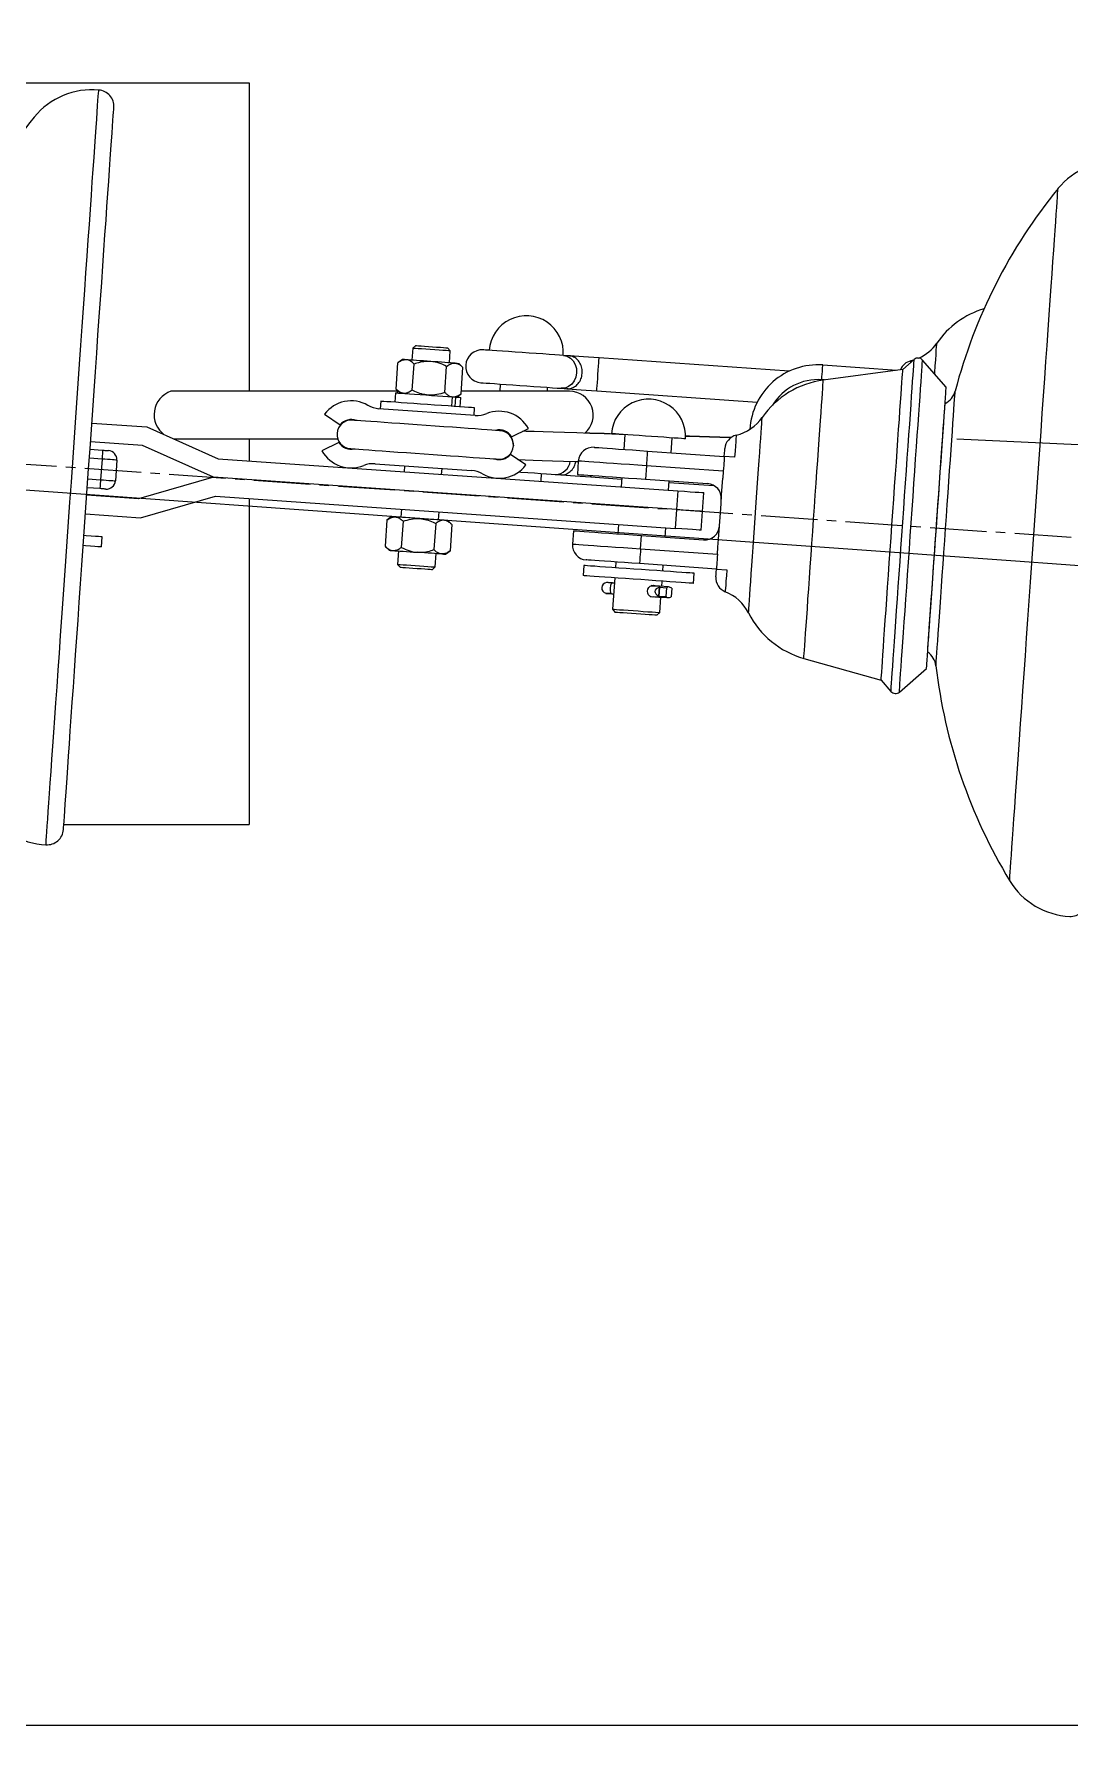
# Model space of a CAD drawing. Header units: millimetres. Extents: x 1587714 to 3094800, y -694377 to -413614.
# Drawn here: x 2057875 to 2058224, y -550163 to -549584 of the extents above; entities that cross this region are included whole.
import ezdxf

# ---------------------------------------------------------------- set-up
doc = ezdxf.new("R2010")
doc.units = ezdxf.units.MM
doc.linetypes.add('CENTER2', pattern=[28.575, 19.05, -3.175, 3.175, -3.175])
doc.layers.add('0_EJES', color=1, linetype='CENTER2')
doc.layers.add('M0_EQUIPOS', color=7, linetype='Continuous')

# ---------------------------------------------------------------- blocks, each defined once
blk = doc.blocks.new('poste doble terminal TM1')
at = {"layer": '0_EJES'}
blk.add_line((248, 9033), (1435.12, 8949.99), dxfattribs=at)
at = {"layer": 'M0_EQUIPOS', "color": 7, "linetype": 'Continuous', "lineweight": 15}
for p, q in [((202.36, 9145), (560, 9145)), ((560, 9145), (560, 9041)), ((560, 9004.82), (560, 8895)), ((497.48, 8895), (560, 8895))]:
    blk.add_line(p, q, dxfattribs=at)
at = {"layer": 'M0_EQUIPOS', "color": 1, "linetype": 'Continuous', "lineweight": 15}
for p, q in [((615.13, 9055.49), (614.85, 9051.5)), ((616.2, 9056.42), (615.13, 9055.49)), ((627.8, 9054.6), (626.87, 9055.67)), ((627.52, 9050.61), (627.8, 9054.6)), ((609.51, 9041.74), (610.13, 9050.56)), ((611.68, 9051.72), (610.13, 9050.56)), ((614.99, 9041.35), (615.61, 9050.17)), ((625.97, 9040.59), (626.58, 9049.41)), ((632.07, 9049.02), (630.69, 9050.39)), ((631.45, 9040.2), (632.07, 9049.02)), ((604.33, 9037.65), (604.16, 9035.11)), ((609.38, 9040.47), (609.16, 9037.31)), ((609.51, 9041.74), (610.89, 9040.37)), ((610.25, 9041), (610, 9041)), ((610, 9040.43), (610, 9041)), ((628.47, 9039.14), (628.25, 9035.97)), ((628.47, 9039.14), (629.54, 9039.07)), ((629.54, 9039.07), (629.32, 9035.9)), ((629.89, 9039.04), (631.45, 9040.2)), ((631.18, 9035.77), (631.4, 9038.93)), ((585.38, 9033.28), (590.62, 9029.74)), ((636.24, 9032.87), (603.75, 9035.14)), ((635.83, 9032.9), (636.01, 9035.43)), ((648.48, 9025.7), (654.16, 9028.47)), ((590.21, 9023.76), (584.53, 9020.99)), ((653.3, 9016.18), (648.06, 9019.71)), ((602.45, 9016.58), (634.94, 9014.31)), ((612.36, 9015.89), (612.22, 9013.9)), ((624.89, 9013.01), (625.03, 9015.01)), ((606.42, 8997.59), (605.81, 8988.78)), ((607.98, 8998.76), (606.42, 8997.59)), ((611.34, 9001.23), (611.15, 8998.54)), ((611.91, 8997.21), (611.29, 8988.39)), ((622.88, 8996.44), (622.26, 8987.63)), ((623.82, 8997.65), (624.01, 9000.34)), ((628.37, 8996.06), (626.98, 8997.43)), ((628.37, 8996.06), (627.75, 8987.24)), ((605.81, 8988.78), (607.19, 8987.41)), ((610.35, 8987.19), (610.04, 8982.67)), ((622.71, 8981.78), (623.02, 8986.3)), ((626.19, 8986.08), (627.75, 8987.24)), ((610.04, 8982.67), (610.97, 8981.6)), ((621.64, 8980.85), (622.71, 8981.78))]:
    blk.add_line(p, q, dxfattribs=at)
at = {"layer": 'M0_EQUIPOS', "linetype": 'Continuous', "lineweight": 15}
for p, q in [((667.87, 9052.95), (666, 9053.08)), ((742.05, 9047.77), (677.98, 9052.25)), ((644.67, 9043.45), (644.5, 9041)), ((507.45, 9037.26), (507.43, 9037.26)), ((507.45, 9037.26), (507.48, 9037.96)), ((610, 9041), (533.64, 9041)), ((668, 9041), (631.51, 9041)), ((660.54, 9041), (660.63, 9042.33)), ((665.22, 9042.01), (667.09, 9041.88)), ((677.21, 9041.17), (731.31, 9037.39)), ((506.94, 9030.28), (525.53, 9028.98)), ((525.53, 9028.98), (549.57, 9018.28)), ((523.97, 9022.72), (506.5, 9023.95)), ((548.01, 9012.02), (523.97, 9022.72)), ((534.47, 9025), (589.84, 9025)), ((560, 9025), (560, 9017.55)), ((649.08, 9022.83), (649.07, 9022.62)), ((694.26, 9020.87), (720.19, 9019.05)), ((549.57, 9018.28), (704.54, 9007.44)), ((723.68, 9018.81), (720.19, 9019.05)), ((548.01, 9012.02), (522.72, 9004.77)), ((704.09, 9001.11), (548.01, 9012.02)), ((704.09, 9001.11), (548.01, 9012.02)), ((642.46, 9011.83), (642.46, 9011.78)), ((658.42, 9010.67), (658.6, 9013.3)), ((663.19, 9012.98), (665.06, 9012.85)), ((675.18, 9012.14), (685.58, 9011.42)), ((685.61, 9011.92), (685.39, 9008.78)), ((693.59, 9011.36), (714.54, 9009.9)), ((701.35, 9007.66), (701.57, 9010.81)), ((522.72, 9004.77), (505.24, 9005.99)), ((523.39, 8998.36), (548.69, 9005.61)), ((548.69, 9005.61), (703.65, 8994.77)), ((704.54, 9007.44), (704.09, 9001.11)), ((712.88, 9000.49), (713.32, 9006.83)), ((504.8, 8999.66), (523.39, 8998.36)), ((704.09, 9001.11), (703.65, 8994.77)), ((712.44, 8994.16), (712.88, 9000.49)), ((709.84, 8976.27), (710.08, 8979.66))]:
    blk.add_line(p, q, dxfattribs=at)
at = {"layer": 'M0_EQUIPOS', "color": 160, "linetype": 'Continuous', "lineweight": 15}
for p, q in [((753.4, 9049.88), (778.4, 9048.13)), ((780.39, 9048.4), (753.58, 9044.78)), ((784.22, 9051.73), (780.39, 9048.4)), ((783.97, 9051.51), (783.06, 9051.26)), ((795, 9042.37), (787.04, 9051.53)), ((753.93, 9044.83), (753.05, 9044.89)), ((686.63, 9026.41), (686.28, 9021.42)), ((702.24, 9020.31), (702.59, 9025.3)), ((506.32, 9021.45), (510.58, 9021.15)), ((510.37, 9018.16), (506.11, 9018.46)), ((510.37, 9018.16), (509.88, 9011.18)), ((515.36, 9017.81), (514.87, 9010.83)), ((670.97, 9017.48), (670.65, 9012.97)), ((693.91, 9015.88), (693.59, 9011.36)), ((719.85, 9014.06), (693.91, 9015.88)), ((719.85, 9014.06), (719.68, 9011.7)), ((509.67, 9008.19), (505.41, 9008.48)), ((505.62, 9011.48), (509.88, 9011.18)), ((701.54, 9010.3), (716.69, 9009.24)), ((510.21, 8988.55), (510.45, 8991.94)), ((669.32, 8994.01), (669.01, 8989.5)), ((684.51, 8996.11), (684.29, 8992.97)), ((691.95, 8987.9), (692.27, 8992.41)), ((692.27, 8992.41), (713.22, 8990.95)), ((700.25, 8991.85), (700.47, 8994.99)), ((691.95, 8987.9), (717.89, 8986.08)), ((717.89, 8986.08), (718.05, 8988.44)), ((672.86, 8982.26), (672.62, 8978.87)), ((683.62, 8983.47), (683.49, 8981.52)), ((717.54, 8981.1), (691.6, 8982.91)), ((699.45, 8980.4), (699.58, 8982.35)), ((717.54, 8981.1), (721.02, 8980.85)), ((682.16, 8976.42), (682.15, 8976.42)), ((683.25, 8978.13), (682.51, 8967.55)), ((695.51, 8975.48), (698.33, 8975.29)), ((698.33, 8975.29), (695.52, 8975.49)), ((698.29, 8974.96), (698.08, 8972)), ((698.11, 8971.96), (698.32, 8974.99)), ((698.32, 8974.99), (700.84, 8974.81)), ((701.32, 8975.08), (698.33, 8975.29)), ((699.09, 8975.24), (699.21, 8977.01)), ((700.63, 8971.78), (700.84, 8974.81)), ((702.52, 8974.66), (702.31, 8971.7)), ((681.9, 8972.8), (681.91, 8972.79)), ((682.51, 8967.55), (683.44, 8966.49)), ((695.25, 8971.86), (698.08, 8971.67)), ((695.26, 8971.86), (698.08, 8971.66)), ((698.08, 8971.66), (701.06, 8971.45)), ((698.11, 8971.96), (700.63, 8971.78)), ((698.47, 8966.44), (698.83, 8971.61)), ((697.4, 8965.51), (698.47, 8966.44)), ((747.02, 8950.97), (773.06, 8943.66)), ((779.21, 8939.63), (788.38, 8947.6)), ((773.06, 8943.66), (776.39, 8939.83))]:
    blk.add_line(p, q, dxfattribs=at)
at = {"layer": 'M0_EQUIPOS', "color": 20, "linetype": 'Continuous', "lineweight": 15}
blk.add_line((1230.79, 8591.29), (-888.16, 8591.29), dxfattribs=at)
at = {"layer": 'M0_EQUIPOS', "color": 160, "linetype": 'Continuous', "lineweight": 15, "flags": 128}
for points in [[(491.49, 8888.15), (491.5, 8888.33), (491.53, 8888.86), (491.6, 8889.74), (491.68, 8890.98), (491.79, 8892.56), (491.93, 8894.48), (492.09, 8896.74), (492.27, 8899.33), (492.47, 8902.24), (492.7, 8905.47), (492.94, 8909.01), (493.21, 8912.84), (493.5, 8916.96), (493.81, 8921.35), (494.13, 8926), (494.47, 8930.91), (494.83, 8936.04), (495.21, 8941.4), (495.6, 8946.97), (496, 8952.72), (496.42, 8958.65), (496.84, 8964.74), (497.28, 8970.97), (497.72, 8977.32), (498.17, 8983.78), (498.63, 8990.33), (499.09, 8996.95), (499.56, 9003.62), (500.03, 9010.32), (500.5, 9017.03), (500.97, 9023.74), (501.43, 9030.43), (501.9, 9037.07), (502.36, 9043.66), (502.81, 9050.16), (503.26, 9056.57), (503.7, 9062.86), (504.13, 9069.02), (504.55, 9075.04), (504.96, 9080.88), (505.36, 9086.54), (505.74, 9092.01), (506.11, 9097.26), (506.46, 9102.28), (506.79, 9107.06), (507.11, 9111.58), (507.41, 9115.84), (507.68, 9119.82), (507.94, 9123.5), (508.18, 9126.88), (508.39, 9129.96), (508.59, 9132.71), (508.76, 9135.13), (508.9, 9137.23), (509.02, 9138.98), (509.12, 9140.39), (509.2, 9141.45), (509.25, 9142.15), (509.27, 9142.51), (509.27, 9142.55)], [(497.36, 8893.25), (497.37, 8893.43), (497.41, 8893.97), (497.47, 8894.86), (497.56, 8896.1), (497.67, 8897.69), (497.8, 8899.62), (497.96, 8901.9), (498.14, 8904.5), (498.35, 8907.43), (498.58, 8910.68), (498.82, 8914.23), (499.09, 8918.07), (499.38, 8922.2), (499.69, 8926.6), (500.01, 8931.26), (500.36, 8936.17), (500.72, 8941.31), (501.09, 8946.66), (501.48, 8952.22), (501.88, 8957.96), (502.29, 8963.86), (502.72, 8969.92), (503.15, 8976.1), (503.59, 8982.41), (504.04, 8988.8), (504.49, 8995.28), (504.95, 9001.81), (505.41, 9008.38), (505.87, 9014.97), (506.33, 9021.56), (506.79, 9028.13), (507.24, 9034.66), (507.7, 9041.13), (508.14, 9047.53), (508.59, 9053.83), (509.02, 9060.02), (509.44, 9066.08), (509.85, 9071.98), (510.26, 9077.72), (510.64, 9083.27), (511.02, 9088.63), (511.38, 9093.76), (511.72, 9098.67), (512.05, 9103.33), (512.35, 9107.73), (512.64, 9111.86), (512.91, 9115.71), (513.16, 9119.26), (513.39, 9122.5), (513.59, 9125.43), (513.77, 9128.04), (513.93, 9130.31), (514.07, 9132.25), (514.18, 9133.84), (514.27, 9135.08), (514.33, 9135.97), (514.37, 9136.5), (514.38, 9136.68)], [(816.4, 8876.06), (816.41, 8876.23), (816.44, 8876.76), (816.51, 8877.65), (816.59, 8878.88), (816.7, 8880.46), (816.84, 8882.38), (816.99, 8884.63), (817.18, 8887.21), (817.38, 8890.11), (817.6, 8893.33), (817.85, 8896.84), (818.11, 8900.65), (818.4, 8904.73), (818.71, 8909.09), (819.03, 8913.69), (819.37, 8918.54), (819.72, 8923.61), (820.09, 8928.89), (820.47, 8934.37), (820.87, 8940.02), (821.27, 8945.83), (821.69, 8951.79), (822.12, 8957.87), (822.55, 8964.05), (822.99, 8970.33), (823.43, 8976.66), (823.88, 8983.05), (824.33, 8989.47), (824.78, 8995.9), (825.22, 9002.31), (825.67, 9008.7), (826.11, 9015.04), (826.55, 9021.31), (826.99, 9027.5), (827.41, 9033.58), (827.83, 9039.53), (828.23, 9045.35), (828.63, 9051), (829.01, 9056.47), (829.38, 9061.75), (829.74, 9066.83), (830.07, 9071.67), (830.4, 9076.28), (830.7, 9080.63), (830.99, 9084.72), (831.25, 9088.53), (831.5, 9092.04), (831.72, 9095.25), (831.93, 9098.16), (832.11, 9100.74), (832.26, 9102.99), (832.4, 9104.91), (832.51, 9106.49), (832.59, 9107.72), (832.66, 9108.6), (832.69, 9109.13), (832.71, 9109.31), (832.71, 9109.31)], [(791.12, 9046.83), (791.15, 9047.31), (791.31, 9049.61), (791.46, 9051.65), (791.58, 9053.4), (791.68, 9054.83), (791.76, 9055.95), (791.81, 9056.73), (791.84, 9057.16), (791.85, 9057.26)], [(753.05, 9044.89), (753.12, 9045.86), (753.19, 9046.8), (753.25, 9047.66), (753.3, 9048.42), (753.34, 9049.04), (753.38, 9049.5), (753.4, 9049.78), (753.4, 9049.88)], [(773.06, 8943.66), (773.08, 8943.84), (773.11, 8944.37), (773.18, 8945.26), (773.26, 8946.49), (773.37, 8948.07), (773.51, 8949.97), (773.66, 8952.18), (773.84, 8954.7), (774.03, 8957.5), (774.25, 8960.56), (774.48, 8963.86), (774.72, 8967.38), (774.98, 8971.1), (775.26, 8974.99), (775.54, 8979.02), (775.83, 8983.17), (776.12, 8987.41), (776.42, 8991.7), (776.73, 8996.03), (777.03, 9000.35), (777.33, 9004.65), (777.63, 9008.88), (777.92, 9013.03), (778.2, 9017.07), (778.47, 9020.95), (778.73, 9024.67), (778.98, 9028.2), (779.21, 9031.5), (779.42, 9034.56), (779.62, 9037.36), (779.79, 9039.87), (779.95, 9042.09), (780.08, 9043.99), (780.19, 9045.56), (780.28, 9046.8), (780.34, 9047.69), (780.38, 9048.22), (780.39, 9048.4)], [(776.39, 8939.83), (776.4, 8940.01), (776.44, 8940.54), (776.5, 8941.41), (776.59, 8942.64), (776.7, 8944.19), (776.83, 8946.08), (776.98, 8948.28), (777.16, 8950.78), (777.35, 8953.56), (777.56, 8956.61), (777.8, 8959.91), (778.04, 8963.43), (778.3, 8967.16), (778.58, 8971.07), (778.86, 8975.14), (779.15, 8979.34), (779.45, 8983.64), (779.76, 8988.02), (780.07, 8992.44), (780.38, 8996.89), (780.69, 9001.33), (781, 9005.74), (781.3, 9010.08), (781.6, 9014.33), (781.89, 9018.47), (782.17, 9022.46), (782.44, 9026.28), (782.69, 9029.91), (782.93, 9033.32), (783.15, 9036.5), (783.36, 9039.42), (783.54, 9042.06), (783.7, 9044.42), (783.85, 9046.46), (783.97, 9048.18), (784.06, 9049.57), (784.14, 9050.62), (784.19, 9051.33), (784.21, 9051.68), (784.22, 9051.73)], [(779.21, 8939.63), (779.22, 8939.81), (779.26, 8940.34), (779.32, 8941.22), (779.41, 8942.44), (779.52, 8944), (779.65, 8945.88), (779.8, 8948.08), (779.98, 8950.58), (780.17, 8953.36), (780.39, 8956.41), (780.62, 8959.71), (780.86, 8963.24), (781.12, 8966.97), (781.4, 8970.88), (781.68, 8974.94), (781.98, 8979.14), (782.28, 8983.44), (782.58, 8987.82), (782.89, 8992.25), (783.2, 8996.69), (783.51, 9001.13), (783.82, 9005.54), (784.12, 9009.88), (784.42, 9014.13), (784.71, 9018.27), (784.99, 9022.26), (785.26, 9026.08), (785.51, 9029.71), (785.75, 9033.13), (785.97, 9036.3), (786.18, 9039.22), (786.36, 9041.87), (786.53, 9044.22), (786.67, 9046.26), (786.79, 9047.98), (786.89, 9049.38), (786.96, 9050.43), (787.01, 9051.13), (787.03, 9051.49), (787.04, 9051.53)], [(783.06, 9051.26), (783.05, 9051.04), (783.02, 9050.69)], [(747.02, 8950.97), (747.03, 8951.15), (747.06, 8951.68), (747.13, 8952.57), (747.21, 8953.8), (747.32, 8955.36), (747.45, 8957.25), (747.61, 8959.45), (747.78, 8961.94), (747.98, 8964.71), (748.19, 8967.72), (748.41, 8970.97), (748.66, 8974.42), (748.91, 8978.05), (749.17, 8981.83), (749.45, 8985.74), (749.73, 8989.73), (750.01, 8993.79), (750.3, 8997.88), (750.58, 9001.96), (750.86, 9006.02), (751.14, 9010.02), (751.42, 9013.92), (751.68, 9017.7), (751.94, 9021.33), (752.18, 9024.78), (752.4, 9028.03), (752.61, 9031.04), (752.81, 9033.81), (752.98, 9036.3), (753.14, 9038.5), (753.27, 9040.39), (753.38, 9041.95), (753.46, 9043.18), (753.53, 9044.07), (753.56, 9044.61), (753.58, 9044.78), (753.58, 9044.78)], [(788.38, 8947.6), (788.39, 8947.77), (788.43, 8948.3), (788.49, 8949.17), (788.57, 8950.38), (788.68, 8951.92), (788.81, 8953.78), (788.96, 8955.94), (789.13, 8958.39), (789.32, 8961.12), (789.53, 8964.09), (789.75, 8967.29), (789.99, 8970.7), (790.24, 8974.29), (790.5, 8978.03), (790.77, 8981.9), (791.05, 8985.86), (791.33, 8989.89), (791.62, 8993.96), (791.9, 8998.04), (792.19, 9002.09), (792.47, 9006.09), (792.74, 9010.01), (793.01, 9013.82), (793.26, 9017.49), (793.51, 9020.99), (793.74, 9024.3), (793.96, 9027.39), (794.16, 9030.24), (794.34, 9032.83), (794.5, 9035.14), (794.64, 9037.15), (794.76, 9038.86), (794.85, 9040.23), (794.93, 9041.27), (794.98, 9041.97), (795, 9042.32), (795, 9042.37)], [(788.76, 8953.08), (788.77, 8953.26), (788.81, 8953.79), (788.87, 8954.68), (788.96, 8955.91), (789.07, 8957.47), (789.2, 8959.36), (789.35, 8961.54), (789.53, 8964.01), (789.72, 8966.75), (789.93, 8969.73), (790.15, 8972.92), (790.38, 8976.3), (790.63, 8979.84), (790.89, 8983.51), (791.15, 8987.28), (791.42, 8991.12), (791.69, 8994.98), (791.96, 8998.85), (792.23, 9002.68), (792.49, 9006.45), (792.75, 9010.12), (793, 9013.66), (793.23, 9017.04), (793.46, 9020.23), (793.67, 9023.21), (793.86, 9025.95), (794.03, 9028.42), (794.18, 9030.61), (794.31, 9032.49), (794.42, 9034.05), (794.51, 9035.28), (794.57, 9036.17), (794.61, 9036.7), (794.62, 9036.88), (794.62, 9036.88)], [(791.55, 8948.46), (791.57, 8948.64), (791.6, 8949.17), (791.66, 8950.04), (791.75, 8951.26), (791.86, 8952.8), (791.99, 8954.67), (792.14, 8956.84), (792.31, 8959.3), (792.5, 8962.02), (792.71, 8965), (792.93, 8968.21), (793.17, 8971.61), (793.42, 8975.2), (793.68, 8978.93), (793.95, 8982.78), (794.23, 8986.72), (794.51, 8990.73), (794.79, 8994.77), (795.07, 8998.8), (795.35, 9002.8), (795.63, 9006.75), (795.9, 9010.6), (796.16, 9014.33), (796.41, 9017.92), (796.65, 9021.32), (796.87, 9024.53), (797.08, 9027.5), (797.27, 9030.23), (797.44, 9032.69), (797.59, 9034.86), (797.72, 9036.73), (797.83, 9038.27), (797.92, 9039.49), (797.98, 9040.36), (798.02, 9040.89), (798.03, 9041.07)], [(644.62, 9027.72), (644.44, 9027.73), (643.9, 9027.77), (643, 9027.83), (641.76, 9027.92), (640.21, 9028.03), (638.35, 9028.16), (636.22, 9028.32), (633.85, 9028.48), (631.27, 9028.67), (628.53, 9028.86), (625.65, 9029.06), (622.69, 9029.27), (619.68, 9029.49), (616.68, 9029.7), (613.71, 9029.91), (610.84, 9030.12), (608.09, 9030.31), (605.52, 9030.49), (603.15, 9030.66), (601.02, 9030.81), (599.16, 9030.94), (597.6, 9031.06), (596.37, 9031.14), (595.47, 9031.21), (594.93, 9031.24), (594.75, 9031.26)], [(728.37, 8966.28), (728.38, 8966.46), (728.42, 8966.98), (728.48, 8967.84), (728.56, 8969.04), (728.67, 8970.56), (728.8, 8972.38), (728.94, 8974.49), (729.11, 8976.85), (729.29, 8979.46), (729.49, 8982.28), (729.7, 8985.27), (729.92, 8988.42), (730.15, 8991.68), (730.38, 8995.01), (730.62, 8998.4), (730.85, 9001.79), (731.09, 9005.16), (731.32, 9008.46), (731.54, 9011.67), (731.76, 9014.74), (731.96, 9017.65), (732.15, 9020.37), (732.33, 9022.86), (732.48, 9025.1), (732.62, 9027.07), (732.74, 9028.74), (732.83, 9030.1), (732.9, 9031.13), (732.95, 9031.82), (732.98, 9032.17), (732.98, 9032.21)], [(707.08, 9024.98), (706.98, 9024.99), (706.54, 9025.02), (705.76, 9025.07), (704.65, 9025.15), (703.26, 9025.25), (701.62, 9025.36), (699.78, 9025.49), (697.78, 9025.63), (695.7, 9025.78), (693.58, 9025.93), (691.5, 9026.07), (689.5, 9026.21), (687.65, 9026.34), (686, 9026.45), (684.6, 9026.55), (683.49, 9026.63), (682.69, 9026.69), (682.24, 9026.72), (682.14, 9026.73)], [(510.58, 9021.15), (510.58, 9021.1), (510.56, 9020.93), (510.55, 9020.65), (510.52, 9020.28), (510.49, 9019.82), (510.45, 9019.31), (510.41, 9018.75), (510.37, 9018.16)], [(510.58, 9021.15), (510.97, 9021.13), (511.34, 9021.1), (511.69, 9021.08), (511.99, 9021.06), (512.24, 9021.04), (512.42, 9021.03), (512.54, 9021.02), (512.58, 9021.01)], [(594.07, 9021.68), (594.25, 9021.67), (594.79, 9021.63), (595.69, 9021.57), (596.92, 9021.48), (598.48, 9021.37), (600.34, 9021.24), (602.47, 9021.09), (604.84, 9020.92), (607.41, 9020.73), (610.16, 9020.54), (613.04, 9020.34), (616, 9020.13), (619, 9019.91), (622.01, 9019.7), (624.97, 9019.49), (627.85, 9019.28), (630.59, 9019.09), (633.17, 9018.91), (635.54, 9018.74), (637.67, 9018.59), (639.53, 9018.46), (641.08, 9018.35), (642.32, 9018.26), (643.22, 9018.19), (643.76, 9018.16), (643.94, 9018.14)], [(676.3, 9022.12), (676.48, 9022.11), (677.03, 9022.07), (677.92, 9022.01), (679.15, 9021.92), (680.69, 9021.82), (682.5, 9021.69), (684.55, 9021.54), (686.8, 9021.39), (689.2, 9021.22), (691.7, 9021.04), (694.26, 9020.87)], [(694.26, 9020.87), (694.25, 9020.77), (694.23, 9020.49), (694.2, 9020.03), (694.16, 9019.41), (694.1, 9018.65), (694.04, 9017.79), (693.98, 9016.85), (693.91, 9015.88)], [(515.36, 9017.81), (515.26, 9017.82), (514.98, 9017.84), (514.52, 9017.87), (513.9, 9017.92), (513.14, 9017.97), (512.28, 9018.03), (511.34, 9018.09), (510.37, 9018.16)], [(693.91, 9015.88), (691.03, 9016.08), (688.2, 9016.28), (685.46, 9016.47), (682.86, 9016.65), (680.42, 9016.82), (678.2, 9016.98), (676.23, 9017.11), (674.54, 9017.23), (673.15, 9017.33), (672.09, 9017.4), (671.37, 9017.45), (671.01, 9017.48), (670.97, 9017.48)], [(720.19, 9019.05), (720.19, 9018.96), (720.17, 9018.67), (720.14, 9018.21), (720.09, 9017.59), (720.04, 9016.83), (719.98, 9015.97), (719.91, 9015.04), (719.85, 9014.06)], [(509.88, 9011.18), (509.84, 9010.6), (509.8, 9010.03), (509.77, 9009.52), (509.74, 9009.06), (509.71, 9008.69), (509.69, 9008.41), (509.68, 9008.24), (509.67, 9008.19)], [(511.67, 9008.05), (511.63, 9008.05), (511.52, 9008.06), (511.33, 9008.07), (511.08, 9008.09), (510.78, 9008.11), (510.44, 9008.13), (510.06, 9008.16), (509.67, 9008.19)], [(509.88, 9011.18), (510.86, 9011.11), (511.79, 9011.05), (512.65, 9010.99), (513.41, 9010.93), (514.03, 9010.89), (514.49, 9010.86), (514.77, 9010.84), (514.87, 9010.83)], [(670.65, 9012.97), (670.69, 9012.97), (671.06, 9012.94), (671.77, 9012.89), (672.83, 9012.82), (674.22, 9012.72), (675.91, 9012.6), (677.89, 9012.46), (680.11, 9012.31), (682.54, 9012.14), (685.15, 9011.96), (687.89, 9011.76), (690.72, 9011.56), (693.59, 9011.36)], [(718.05, 8988.44), (718.25, 8991.21), (718.45, 8994.1), (718.66, 8997.06), (718.87, 9000.07), (719.08, 9003.08), (719.29, 9006.05), (719.49, 9008.94), (719.68, 9011.7)], [(509.99, 8991.97), (509.24, 8992.03), (508.15, 8992.1), (506.74, 8992.2), (505.04, 8992.32), (504.29, 8992.37)], [(510.45, 8991.94), (510.38, 8991.95), (509.99, 8991.97)], [(669.32, 8994.01), (669.37, 8994.01), (669.73, 8993.99), (670.45, 8993.94), (671.51, 8993.86), (672.9, 8993.77), (674.59, 8993.65), (676.56, 8993.51), (678.78, 8993.35), (681.21, 8993.18), (683.82, 8993), (686.56, 8992.81), (689.39, 8992.61), (692.27, 8992.41)], [(509.75, 8988.58), (509, 8988.63), (507.91, 8988.71), (506.5, 8988.81), (504.81, 8988.92), (504.05, 8988.98)], [(510.21, 8988.55), (510.15, 8988.55), (509.75, 8988.58)], [(669.01, 8989.5), (669.05, 8989.5), (669.41, 8989.47), (670.13, 8989.42), (671.19, 8989.35), (672.58, 8989.25), (674.27, 8989.13), (676.25, 8989), (678.47, 8988.84), (680.9, 8988.67), (683.51, 8988.49), (686.25, 8988.3), (689.08, 8988.1), (691.95, 8987.9)], [(691.95, 8987.9), (691.88, 8986.92), (691.82, 8985.99), (691.76, 8985.13), (691.71, 8984.37), (691.66, 8983.75), (691.63, 8983.29), (691.61, 8983.01), (691.6, 8982.91)], [(717.89, 8986.08), (717.82, 8985.11), (717.76, 8984.17), (717.7, 8983.31), (717.64, 8982.56), (717.6, 8981.94), (717.57, 8981.47), (717.55, 8981.19), (717.54, 8981.1)], [(684.67, 8981.44), (682.32, 8981.6), (680.16, 8981.75), (678.21, 8981.89), (676.52, 8982.01), (675.12, 8982.11), (674.04, 8982.18), (673.3, 8982.23), (672.92, 8982.26), (672.86, 8982.26)], [(691.6, 8982.91), (689.05, 8983.09), (686.54, 8983.26), (684.14, 8983.43), (681.9, 8983.59), (679.84, 8983.73), (678.03, 8983.86), (676.5, 8983.97), (675.27, 8984.05), (674.37, 8984.11), (673.83, 8984.15), (673.65, 8984.16)], [(710.08, 8979.66), (709.92, 8979.67), (709.41, 8979.71), (708.54, 8979.77), (707.35, 8979.85), (705.84, 8979.96), (704.06, 8980.08), (702.03, 8980.22), (699.79, 8980.38), (697.4, 8980.55), (694.88, 8980.72), (692.3, 8980.9), (689.71, 8981.09), (687.15, 8981.27), (684.67, 8981.44)], [(717.35, 8978.44), (717.37, 8978.61), (717.4, 8979.12), (717.46, 8979.95), (717.54, 8981.1)], [(721.02, 8980.85), (720.88, 8978.82), (720.76, 8977.09), (720.66, 8975.67), (720.59, 8974.59), (720.53, 8973.86), (720.51, 8973.49), (720.51, 8973.45)], [(684.43, 8978.04), (682.09, 8978.21), (679.92, 8978.36), (677.97, 8978.49), (676.28, 8978.61), (674.89, 8978.71), (673.81, 8978.79), (673.07, 8978.84), (672.68, 8978.87), (672.62, 8978.87)], [(682.15, 8976.42), (681.38, 8976.47), (680.8, 8976.51), (680.51, 8976.53), (680.49, 8976.53)], [(682.16, 8976.42), (681.83, 8976.44), (681.53, 8976.47), (681.25, 8976.49), (681.01, 8976.5), (680.81, 8976.52), (680.67, 8976.53), (680.58, 8976.53), (680.55, 8976.53)], [(683.13, 8976.35), (682.51, 8976.4), (682.16, 8976.42)], [(709.84, 8976.27), (709.68, 8976.28), (709.17, 8976.31), (708.31, 8976.37), (707.11, 8976.46), (705.61, 8976.56), (703.82, 8976.69), (701.79, 8976.83), (699.56, 8976.99), (697.16, 8977.15), (694.64, 8977.33), (692.07, 8977.51), (689.47, 8977.69), (686.91, 8977.87), (684.43, 8978.04)], [(696.46, 8971.77), (696.08, 8971.64), (695.56, 8971.69), (695.08, 8971.96), (694.66, 8972.41), (694.38, 8973.01), (694.3, 8973.67), (694.42, 8974.32), (694.72, 8974.88), (695.17, 8975.32), (695.71, 8975.58), (696.15, 8975.62), (696.15, 8975.62)], [(681.9, 8972.8), (681.13, 8972.85), (680.55, 8972.89), (680.26, 8972.91), (680.24, 8972.91)], [(680.29, 8972.9), (680.32, 8972.9), (680.41, 8972.89), (680.56, 8972.88), (680.75, 8972.87), (680.99, 8972.85), (681.27, 8972.83), (681.58, 8972.81), (681.91, 8972.79)], [(681.91, 8972.79), (682.26, 8972.77), (682.87, 8972.72)], [(682.51, 8967.55), (682.59, 8967.55), (683.01, 8967.52), (683.79, 8967.47), (684.88, 8967.39), (686.23, 8967.3), (687.78, 8967.19), (689.45, 8967.07), (691.18, 8966.95), (692.87, 8966.83), (694.45, 8966.72), (695.85, 8966.62), (697, 8966.54), (697.84, 8966.48), (698.34, 8966.45), (698.47, 8966.44)], [(697.4, 8965.51), (697.24, 8965.52), (696.74, 8965.56), (695.92, 8965.62), (694.82, 8965.69), (693.51, 8965.78), (692.04, 8965.89), (690.48, 8966), (688.93, 8966.1), (687.45, 8966.21), (686.12, 8966.3), (685, 8966.38), (684.16, 8966.44), (683.63, 8966.47), (683.44, 8966.49), (683.44, 8966.49)]]:
    blk.add_lwpolyline(points, dxfattribs=at)
at = {"layer": 'M0_EQUIPOS', "color": 1, "linetype": 'Continuous', "lineweight": 15, "flags": 128}
for points in [[(627.8, 9054.6), (627.69, 9054.61), (627.22, 9054.64), (626.43, 9054.7), (625.34, 9054.77), (624.03, 9054.87), (622.57, 9054.97), (621.04, 9055.08), (619.54, 9055.18), (618.15, 9055.28), (616.96, 9055.36), (616.02, 9055.43), (615.4, 9055.47), (615.14, 9055.49), (615.13, 9055.49)], [(616.2, 9056.42), (616.21, 9056.42), (616.46, 9056.4), (617.06, 9056.36), (617.97, 9056.29), (619.12, 9056.21), (620.43, 9056.12), (621.82, 9056.02), (623.19, 9055.93), (624.45, 9055.84), (625.51, 9055.77), (626.29, 9055.71), (626.76, 9055.68), (626.87, 9055.67)], [(612.96, 9051.63), (612.41, 9051.67), (612.01, 9051.7), (611.77, 9051.71), (611.68, 9051.72)], [(621.19, 9051.06), (619.95, 9051.14), (618.73, 9051.23), (617.55, 9051.31), (616.43, 9051.39), (615.4, 9051.46), (614.47, 9051.53), (613.65, 9051.58), (612.96, 9051.63)], [(629.41, 9050.48), (628.72, 9050.53), (627.9, 9050.59), (626.97, 9050.65), (625.94, 9050.72), (624.82, 9050.8), (623.65, 9050.88), (622.43, 9050.97), (621.19, 9051.06)], [(629.41, 9050.48), (629.96, 9050.44), (630.36, 9050.41), (630.61, 9050.4), (630.69, 9050.39)], [(620.17, 9036.54), (617.81, 9036.7), (615.5, 9036.86), (613.3, 9037.02), (611.25, 9037.16), (609.4, 9037.29), (607.79, 9037.4), (606.46, 9037.5), (605.43, 9037.57), (604.73, 9037.62), (604.38, 9037.64), (604.33, 9037.65)], [(609.38, 9040.47), (609.4, 9040.47), (609.68, 9040.45), (610.31, 9040.41), (611.26, 9040.34), (612.51, 9040.26), (614.01, 9040.15), (615.73, 9040.03), (617.59, 9039.9), (619.54, 9039.76), (621.52, 9039.63), (623.47, 9039.49), (625.31, 9039.36), (627, 9039.24), (628.47, 9039.14)], [(636.01, 9035.43), (635.96, 9035.43), (635.61, 9035.46), (634.91, 9035.51), (633.89, 9035.58), (632.55, 9035.67), (630.94, 9035.78), (629.09, 9035.91), (627.04, 9036.06), (624.84, 9036.21), (622.53, 9036.37), (620.17, 9036.54)], [(609.25, 8998.67), (608.7, 8998.71), (608.3, 8998.74), (608.06, 8998.75), (607.98, 8998.76)], [(617.48, 8998.09), (616.24, 8998.18), (615.02, 8998.27), (613.85, 8998.35), (612.73, 8998.43), (611.7, 8998.5), (610.76, 8998.56), (609.94, 8998.62), (609.25, 8998.67)], [(625.71, 8997.52), (625.02, 8997.57), (624.2, 8997.63), (623.27, 8997.69), (622.23, 8997.76), (621.12, 8997.84), (619.94, 8997.92), (618.72, 8998.01), (617.48, 8998.09)], [(626.98, 8997.43), (626.9, 8997.44), (626.66, 8997.45), (626.26, 8997.48), (625.71, 8997.52)], [(607.19, 8987.41), (607.27, 8987.4), (607.51, 8987.38), (607.91, 8987.36), (608.46, 8987.32)], [(608.46, 8987.32), (609.15, 8987.27), (609.97, 8987.21), (610.9, 8987.15), (611.94, 8987.08), (613.05, 8987), (614.23, 8986.92), (615.45, 8986.83), (616.69, 8986.74)], [(624.92, 8986.17), (624.23, 8986.22), (623.41, 8986.27), (622.47, 8986.34), (621.44, 8986.41), (620.32, 8986.49), (619.15, 8986.57), (617.93, 8986.66), (616.69, 8986.74)], [(624.92, 8986.17), (625.47, 8986.13), (625.87, 8986.1), (626.11, 8986.08), (626.19, 8986.08)], [(610.04, 8982.67), (610.05, 8982.67), (610.31, 8982.65), (610.93, 8982.6), (611.86, 8982.54), (613.06, 8982.46), (614.45, 8982.36), (615.95, 8982.25), (617.47, 8982.15), (618.93, 8982.04), (620.25, 8981.95), (621.33, 8981.88), (622.13, 8981.82), (622.6, 8981.79), (622.71, 8981.78)], [(621.64, 8980.85), (621.52, 8980.86), (621.06, 8980.89), (620.27, 8980.95), (619.22, 8981.02), (617.96, 8981.11), (616.59, 8981.21), (615.2, 8981.3), (613.89, 8981.4), (612.74, 8981.48), (611.83, 8981.54), (611.23, 8981.58), (610.97, 8981.6), (610.97, 8981.6)]]:
    blk.add_lwpolyline(points, dxfattribs=at)
at = {"layer": 'M0_EQUIPOS', "linetype": 'Continuous', "lineweight": 15, "flags": 128}
for points in [[(666, 9053.08), (664.65, 9053.18), (663, 9053.29), (661.09, 9053.43), (658.98, 9053.58), (656.73, 9053.73), (654.38, 9053.9), (652.01, 9054.06), (649.67, 9054.23), (647.44, 9054.38), (645.36, 9054.53), (643.51, 9054.66), (641.91, 9054.77), (640.63, 9054.86), (639.68, 9054.92), (639.11, 9054.96), (638.91, 9054.98)], [(666, 9053.08), (667.23, 9052.81), (668.34, 9052.18), (669.28, 9051.23), (669.96, 9050.03), (670.34, 9048.66), (670.41, 9047.21), (670.14, 9045.79), (669.57, 9044.49), (668.73, 9043.4), (667.67, 9042.59), (666.48, 9042.11), (665.22, 9042.01), (665.22, 9042.01)], [(677.98, 9052.25), (676.19, 9052.37), (674.42, 9052.5), (672.72, 9052.61), (671.11, 9052.73), (669.62, 9052.83), (668.28, 9052.92), (667.87, 9052.95)], [(677.6, 9046.71), (677.7, 9048.14), (677.79, 9049.48), (677.87, 9050.62), (677.93, 9051.5), (677.97, 9052.06), (677.98, 9052.25)], [(677.6, 9046.71), (677.7, 9048.14), (677.79, 9049.48), (677.87, 9050.62), (677.93, 9051.5), (677.97, 9052.06), (677.98, 9052.25)], [(638.14, 9043.91), (638.33, 9043.89), (638.91, 9043.85), (639.85, 9043.79), (641.14, 9043.7), (642.73, 9043.58), (644.59, 9043.45), (646.66, 9043.31), (648.9, 9043.15), (651.23, 9042.99), (653.6, 9042.82), (655.95, 9042.66), (658.21, 9042.5), (660.32, 9042.35), (662.22, 9042.22), (663.87, 9042.11), (665.22, 9042.01)], [(677.21, 9041.17), (677.22, 9041.36), (677.26, 9041.91), (677.32, 9042.79), (677.4, 9043.94), (677.5, 9045.28), (677.6, 9046.71)], [(677.21, 9041.17), (677.22, 9041.36), (677.26, 9041.91), (677.32, 9042.79), (677.4, 9043.94), (677.5, 9045.28), (677.6, 9046.71)], [(667.09, 9041.88), (667.51, 9041.85), (668.84, 9041.76), (670.33, 9041.65), (671.94, 9041.54), (673.64, 9041.42), (675.41, 9041.3), (677.21, 9041.17)], [(645.84, 9027.74), (645.17, 9027.76), (644.62, 9027.77), (644.44, 9027.78)], [(686.06, 9026.45), (684.78, 9026.49), (679.66, 9026.65), (674.87, 9026.81), (670.42, 9026.95), (666.31, 9027.08), (662.54, 9027.2), (659.12, 9027.31), (656.05, 9027.41), (653.34, 9027.5), (652.24, 9027.53)], [(683.88, 9026.6), (679.65, 9026.73), (674.86, 9026.87), (673.2, 9026.92)], [(722.5, 9025.45), (722.21, 9025.46), (715.2, 9025.67), (708.49, 9025.87), (707.11, 9025.91)], [(722.29, 9025.3), (722.22, 9025.3), (715.21, 9025.52), (708.5, 9025.73), (707.11, 9025.78)], [(724.2, 9026.22), (724.19, 9026.17), (724.17, 9025.8), (724.12, 9025.07), (724.04, 9023.99), (723.94, 9022.57), (723.82, 9020.84), (723.68, 9018.81)], [(720.19, 9019.05), (720.27, 9020.2), (720.33, 9021.03), (720.37, 9021.53), (720.38, 9021.7)], [(644.83, 9018.16), (644.86, 9018.16), (645.53, 9018.14)], [(650.63, 9017.98), (650.68, 9017.98), (653.04, 9017.9), (655.75, 9017.81), (658.81, 9017.72), (662.23, 9017.61), (666, 9017.49), (670.11, 9017.36), (670.95, 9017.33)], [(650.93, 9013.84), (651.57, 9013.79), (653.92, 9013.63), (656.18, 9013.47), (658.29, 9013.33), (660.2, 9013.19), (661.84, 9013.08), (663.19, 9012.98)], [(665.06, 9012.85), (665.48, 9012.82), (666.82, 9012.73), (668.3, 9012.63), (669.91, 9012.51), (671.61, 9012.39), (673.38, 9012.27), (675.18, 9012.14)], [(675.18, 9012.14), (675.19, 9012.33), (675.22, 9012.65)], [(675.22, 9012.65), (675.19, 9012.33), (675.18, 9012.14)], [(704.54, 9007.44), (706.76, 9007.29), (708.7, 9007.15), (710.33, 9007.04), (711.63, 9006.95), (712.56, 9006.88), (713.13, 9006.84), (713.32, 9006.83)], [(712.88, 9000.49), (712.69, 9000.51), (712.12, 9000.55), (711.18, 9000.61), (709.89, 9000.7), (708.26, 9000.82), (706.32, 9000.95), (704.09, 9001.11)], [(712.44, 8994.16), (712.44, 8994.16), (712.25, 8994.17), (711.68, 8994.21), (710.74, 8994.28), (709.44, 8994.37), (707.81, 8994.48), (705.87, 8994.62), (703.65, 8994.77)]]:
    blk.add_lwpolyline(points, dxfattribs=at)
at = {"layer": 'M0_EQUIPOS', "color": 160, "linetype": 'Continuous', "lineweight": 15}
for centre, radius, start, end in [((506.96, 9117.61), 25.05, 84.6896, 140.79003), ((508.89, 9137.07), 5.5, 356, 86.01508), ((627.01, 9019.65), 180, 140.78692, 165.34278), ((852.11, 9093.48), 25.05, 84.6896, 140.79003), ((972.17, 8995.51), 180, 140.78692, 165.34278), ((816.45, 9040.1), 30, 106.82041, 145.10347), ((779.54, 9065.84), 15, 294.55657, 325.10347), ((751.8, 9026.94), 23, 86, 176.82891), ((784.24, 9046.4), 5, 103.56327, 157.76668), ((785.53, 9050.22), 2, 41, 131), ((757.59, 9015.05), 30, 97.68242, 145.10347), ((751.8, 9026.94), 18, 86, 148.47203), ((694.61, 9025.85), 12.5, 356, 176), ((791.74, 9042.71), 6.5, 296.31552, 345.34278), ((594.41, 9026.47), 4.8, 85.9409, 175.9409), ((594.41, 9026.47), 4.8, 175.9409, 265.9409), ((644.28, 9022.98), 4.8, 358.17167, 94.34763), ((644.28, 9022.93), 4.8, 355.9409, 85.9409), ((512.37, 9018.02), 3, 356, 86), ((644.28, 9022.93), 4.8, 265.9409, 355.9409), ((675.95, 9017.13), 5, 86, 176), ((511.88, 9011.04), 3, 266, 356), ((714.19, 9004.91), 5, 356, 86), ((713.57, 8995.93), 5, 266, 356), ((674, 8989.15), 5, 176, 266), ((680.72, 8974.7), 1.85, 97.2353, 254.7647), ((680.53, 8976.24), 0.3, 86, 97.2353), ((687.36, 8974.23), 5.65, 157.26849, 194.73118), ((697.79, 9193.9), 218.04, 265.88707, 266.1431), ((722.34, 8978.1), 5, 176, 248.43673), ((714.99, 8959.5), 15, 26.89653, 68.43673), ((680.32, 8973.2), 0.3, 254.7647, 266), ((697.54, 9190.28), 218.04, 265.88707, 266.1431), ((755.12, 8979.85), 30, 206.89653, 254.31758), ((785.1, 8947.71), 6.5, 6.65722, 55.68448), ((970.34, 8969.34), 180, 186.65722, 211.21308), ((777.9, 8941.14), 2, 221, 311), ((492.66, 8913.17), 25.05, 211.20997, 267.3104), ((491.87, 8893.64), 5.5, 265.98492, 356), ((837.82, 8889.03), 25.05, 211.20997, 267.3104), ((837.03, 8869.5), 5.5, 265.98492, 356)]:
    blk.add_arc(centre, radius, start, end, dxfattribs=at)
at = {"layer": 'M0_EQUIPOS', "linetype": 'Continuous', "lineweight": 15}
for centre, radius, start, end in [((653.43, 9053.96), 12.5, 356, 176), ((638.53, 9049.44), 5.55, 86, 266), ((536.23, 9033.11), 8.3, 108.23666, 234.26992), ((668, 9033), 8, 309.91237, 90), ((720.68, 9040.8), 15, 283.56327, 325.10347), ((725.37, 9021.35), 5, 103.56327, 176), ((663.19, 9018.12), 5.13, 270.05343, 352.13112)]:
    blk.add_arc(centre, radius, start, end, dxfattribs=at)
at = {"layer": 'M0_EQUIPOS', "color": 1, "linetype": 'Continuous', "lineweight": 15}
for centre, radius, start, end in [((594.41, 9026.47), 11.3, 60.15807, 142.96608), ((649.96, 9316.83), 278.51, 265.7944, 266.17841), ((594.41, 9026.47), 5, 69.7398, 139.1301), ((604.36, 9043.82), 8.7, 240.15807, 266), ((636.84, 9041.55), 8.7, 266, 291.84193), ((644.28, 9022.98), 11.3, 29.03392, 111.84193), ((644.28, 9022.98), 5, 32.8699, 104.19349), ((594.41, 9026.47), 11.3, 209.03392, 291.84193), ((594.41, 9026.47), 5, 212.8699, 282.2602), ((644.28, 9022.98), 5, 251.94547, 319.1301), ((601.85, 9007.91), 8.7, 86, 111.84193), ((634.33, 9005.63), 8.7, 60.15807, 86), ((644.28, 9022.98), 11.3, 240.15807, 322.96608)]:
    blk.add_arc(centre, radius, start, end, dxfattribs=at)
at = {"layer": 'M0_EQUIPOS'}
blk.add_arc((536.23, 9033.11), 8.3, 257.73339, 257.74959, dxfattribs=at)
at = {"layer": 'M0_EQUIPOS', "color": 160, "linetype": 'Continuous', "lineweight": 15}
for centre, major_axis, ratio, start_param, end_param in [((700.25, 8973.33), (3.46, -0.24), 0.534027, 2.211076, 4.07211), ((698.22, 8973.47), (0.13, 1.85), 0.027538, 0.196093, 0.640279), ((698.31, 8974.99), (0.021, 0.299), 0.027538, 4.712389, 6.479278), ((701.3, 8974.78), (0.456, -0.032), 0.655765, 1.374703, 3.141593), ((700.73, 8973.3), (2.81, -0.2), 0.655765, 0.930517, 1.374703), ((698.22, 8973.47), (0.13, 1.85), 0.027538, 2.501313, 2.9455), ((698.1, 8971.96), (0.021, 0.299), 0.027538, 2.9455, 4.712389), ((701.08, 8971.75), (0.456, -0.032), 0.655765, 3.141593, 4.908482), ((700.73, 8973.3), (2.81, -0.2), 0.655765, 4.908482, 5.352668)]:
    blk.add_ellipse(centre, major_axis=major_axis, ratio=ratio, start_param=start_param, end_param=end_param, dxfattribs=at)
at = {"layer": 'M0_EQUIPOS', "color": 1, "linetype": 'Continuous', "lineweight": 15}
for points, knots in [([(612.96, 9051.63), (612.57, 9051.61), (611.78, 9051.57), (610.83, 9051.06), (610.28, 9050.67), (610.13, 9050.56)], [0, 0, 0, 0, 0.406291, 0.827234, 1, 1, 1, 1]), ([(615.61, 9050.17), (615.21, 9050.53), (614.39, 9051.27), (613.46, 9051.6), (612.97, 9051.63), (612.96, 9051.63)], [0, 0, 0, 0, 0.4843429, 0.9863391, 1, 1, 1, 1]), ([(621.19, 9051.06), (620.41, 9051.06), (618.84, 9051.07), (616.99, 9050.63), (615.92, 9050.28), (615.61, 9050.17)], [0, 0, 0, 0, 0.406279, 0.827273, 1, 1, 1, 1]), ([(626.58, 9049.41), (625.75, 9049.8), (624.06, 9050.6), (622.18, 9050.98), (621.21, 9051.05), (621.19, 9051.06)], [0, 0, 0, 0, 0.48436, 0.986325, 1, 1, 1, 1]), ([(626.58, 9049.41), (626.83, 9049.58), (627.41, 9049.98), (628.36, 9050.43), (629.06, 9050.46), (629.41, 9050.48)], [0, 0, 0, 0, 0.265418, 0.628061, 1, 1, 1, 1]), ([(629.41, 9050.48), (629.48, 9050.47), (629.89, 9050.44), (630.64, 9050.18), (631.45, 9049.61), (631.92, 9049.17), (632.07, 9049.02)], [0, 0, 0, 0, 0.06654, 0.435283, 0.814536, 1, 1, 1, 1]), ([(612.16, 9040.28), (611.78, 9040.35), (611.01, 9040.51), (610.14, 9041.14), (609.65, 9041.6), (609.51, 9041.74)], [0, 0, 0, 0, 0.406297, 0.8273213, 1, 1, 1, 1]), ([(614.99, 9041.35), (614.54, 9041.05), (613.63, 9040.44), (612.66, 9040.24), (612.18, 9040.28), (612.16, 9040.28)], [0, 0, 0, 0, 0.484346, 0.986335, 1, 1, 1, 1]), ([(620.39, 9039.7), (619.63, 9039.81), (618.07, 9040.01), (616.29, 9040.71), (615.29, 9041.21), (614.99, 9041.35)], [0, 0, 0, 0, 0.406301, 0.827275, 1, 1, 1, 1]), ([(625.97, 9040.59), (625.09, 9040.31), (623.31, 9039.76), (621.39, 9039.64), (620.42, 9039.7), (620.39, 9039.7)], [0, 0, 0, 0, 0.484345, 0.986329, 1, 1, 1, 1]), ([(625.97, 9040.59), (626.19, 9040.38), (626.7, 9039.9), (627.58, 9039.32), (628.27, 9039.19), (628.62, 9039.13)], [0, 0, 0, 0, 0.265473, 0.628073, 1, 1, 1, 1]), ([(628.62, 9039.13), (628.68, 9039.13), (629.1, 9039.11), (629.88, 9039.26), (630.76, 9039.71), (631.28, 9040.08), (631.45, 9040.2)], [0, 0, 0, 0, 0.066537, 0.43529, 0.814563, 1, 1, 1, 1]), ([(606.42, 8997.59), (606.87, 8997.9), (607.79, 8998.52), (608.75, 8998.7), (609.24, 8998.67), (609.25, 8998.67)], [0, 0, 0, 0, 0.484341, 0.986323, 1, 1, 1, 1]), ([(609.25, 8998.67), (609.63, 8998.6), (610.41, 8998.44), (611.28, 8997.81), (611.77, 8997.35), (611.91, 8997.21)], [0, 0, 0, 0, 0.406294, 0.827257, 1, 1, 1, 1]), ([(611.91, 8997.21), (612.78, 8997.48), (614.57, 8998.04), (616.48, 8998.17), (617.46, 8998.1), (617.48, 8998.09)], [0, 0, 0, 0, 0.48434, 0.986318, 1, 1, 1, 1]), ([(617.48, 8998.09), (618.25, 8997.99), (619.8, 8997.79), (621.58, 8997.09), (622.59, 8996.59), (622.88, 8996.44)], [0, 0, 0, 0, 0.406284, 0.82727, 1, 1, 1, 1]), ([(625.71, 8997.52), (625.65, 8997.52), (625.24, 8997.54), (624.46, 8997.39), (623.57, 8996.94), (623.05, 8996.57), (622.88, 8996.44)], [0, 0, 0, 0, 0.066522, 0.435299, 0.81456, 1, 1, 1, 1]), ([(628.37, 8996.06), (628.15, 8996.26), (627.63, 8996.75), (626.75, 8997.33), (626.06, 8997.45), (625.71, 8997.52)], [0, 0, 0, 0, 0.265487, 0.62808, 1, 1, 1, 1]), ([(605.81, 8988.78), (606.21, 8988.41), (607.03, 8987.68), (607.96, 8987.35), (608.45, 8987.32), (608.46, 8987.32)], [0, 0, 0, 0, 0.484304, 0.98632, 1, 1, 1, 1]), ([(608.46, 8987.32), (608.85, 8987.34), (609.64, 8987.38), (610.58, 8987.89), (611.13, 8988.28), (611.29, 8988.39)], [0, 0, 0, 0, 0.406304, 0.827279, 1, 1, 1, 1]), ([(611.29, 8988.39), (612.12, 8988), (613.81, 8987.21), (615.69, 8986.8), (616.66, 8986.75), (616.69, 8986.74)], [0, 0, 0, 0, 0.4843506, 0.9863371, 1, 1, 1, 1]), ([(616.69, 8986.74), (617.46, 8986.74), (619.03, 8986.73), (620.89, 8987.17), (621.95, 8987.52), (622.26, 8987.63)], [0, 0, 0, 0, 0.406279, 0.827273, 1, 1, 1, 1]), ([(624.92, 8986.17), (624.85, 8986.17), (624.44, 8986.21), (623.69, 8986.47), (622.88, 8987.04), (622.42, 8987.48), (622.26, 8987.63)], [0, 0, 0, 0, 0.066524, 0.435291, 0.814534, 1, 1, 1, 1]), ([(627.75, 8987.24), (627.5, 8987.07), (626.92, 8986.66), (625.97, 8986.21), (625.27, 8986.18), (624.92, 8986.17)], [0, 0, 0, 0, 0.26543, 0.628067, 1, 1, 1, 1])]:
    blk.add_open_spline(points, degree=3, knots=knots, dxfattribs=at)
at = {"layer": 'M0_EQUIPOS', "linetype": 'Continuous', "lineweight": 15}
for points, knots in [([(667.1, 9041.95), (667.29, 9041.92), (668, 9041.79), (669.27, 9042.22), (670.68, 9043.2), (671.73, 9044.69), (672.3, 9046.48), (672.33, 9048.38), (671.81, 9050.17), (670.8, 9051.64), (669.44, 9052.67), (668.39, 9052.85), (667.87, 9052.94)], [0, 0, 0, 0, 0.036866, 0.144257, 0.251652, 0.359025, 0.466437, 0.573839, 0.68124, 0.788619, 0.896004, 1, 1, 1, 1]), ([(665.07, 9012.92), (665.26, 9012.89), (665.97, 9012.76), (667.24, 9013.19), (668.64, 9014.17), (669.7, 9015.62), (670, 9016.79), (670.14, 9017.35)], [0, 0, 0, 0, 0.08029, 0.314165, 0.548021, 0.78183, 1, 1, 1, 1])]:
    blk.add_open_spline(points, degree=3, knots=knots, dxfattribs=at)
at = {"layer": 'M0_EQUIPOS', "color": 160, "linetype": 'Continuous', "lineweight": 15}
blk.add_open_spline([(696.15, 8975.62), (696.32, 8975.6), (696.54, 8975.58), (696.69, 8975.43), (696.72, 8975.4)], degree=3, knots=[0, 0, 0, 0, 0.814987, 1, 1, 1, 1], dxfattribs=at)

msp = doc.modelspace()

# ---------------------------------------------------------------- linework, layer by layer
at = {"color": 4}
msp.add_arc((2076163.0034, -177327.3204), 372826.9307, 267.236281516, 274.650016118, dxfattribs=at)
at = {"color": 5}
msp.add_arc((2085369.8717, -169420.2558), 381310.2921, 265.828976344, 273.159748526, dxfattribs=at)

# ---------------------------------------------------------------- block references
msp.add_blockref('poste doble terminal TM1', (2057387.7201, -558745.6049))

doc.saveas('drawing.dxf')
